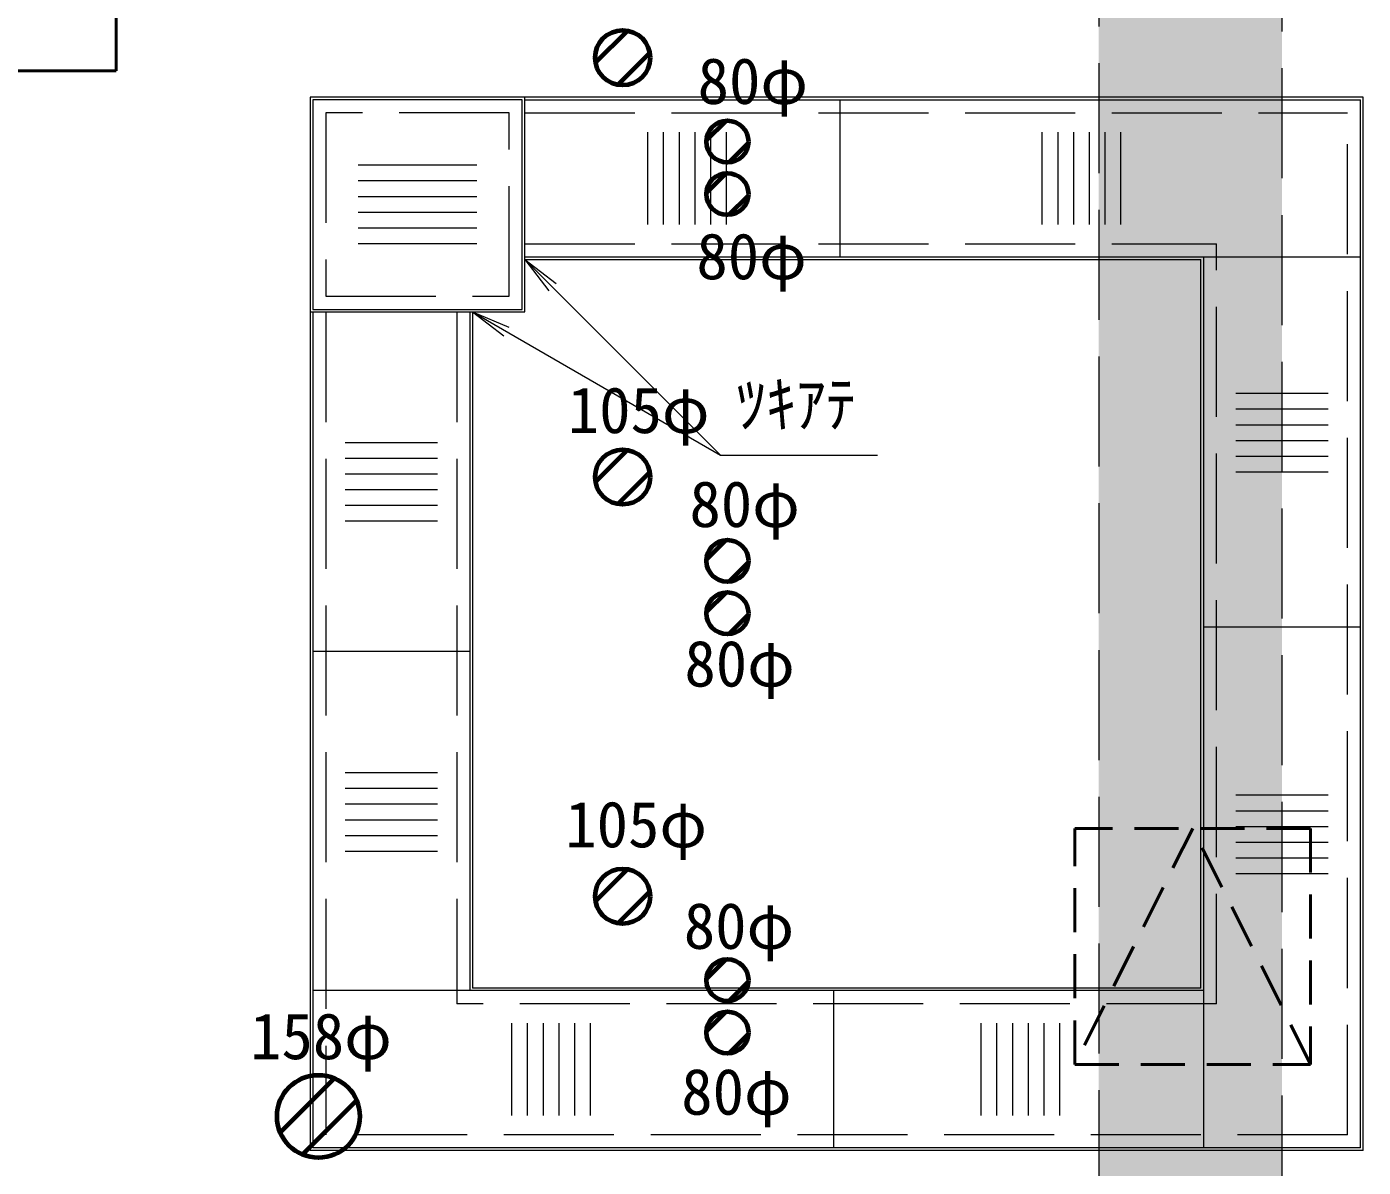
# Model space of a CAD drawing. Units: millimetres at full size. Extents: x -22551 to 92397, y -19340 to 14894.
# Drawn here: x 9241 to 11792, y 2757 to 4934 of the extents above; entities that cross this region are included whole.
import ezdxf
from ezdxf.enums import TextEntityAlignment as Align

# ---------------------------------------------------------------- set-up
doc = ezdxf.new("R2010")
doc.units = ezdxf.units.MM
doc.header["$LTSCALE"] = 70
doc.linetypes.add('DASHED1', pattern=[1.8, 1.2, -0.6])
doc.linetypes.add('DASHED3', pattern=[4, 3, -1])
for name, color, linetype, lineweight in [('1-2_階なし_梁', 9, 'DASHED3', 15), ('1-3_スリーブ', 1, 'Continuous', 60), ('2-0_通芯', 7, 'Continuous', 15), ('3-B_厨房機器 AS・ﾊﾟﾈﾙ', 1, 'Continuous', 60), ('9-0_無題1', 5, 'Continuous', 40), ('9-1_無題2', 5, 'DASHED1', 40)]:
    doc.layers.add(name, color=color, linetype=linetype, lineweight=lineweight)
doc.styles.add('ＭＳ ゴシック', font='')
doc.styles.get('ＭＳ ゴシック').set_extended_font_data('MS Gothic')

# ---------------------------------------------------------------- blocks, each defined once
blk = doc.blocks.new('グループ部品-6')
at = {"layer": '9-0_無題1'}
for p, q in [((6611.61, 4849.3), (6611.61, 5749.3)), ((9411.61, 5749.3), (6611.61, 5749.3)), ((9411.61, 5749.3), (9411.61, 4849.3)), ((6611.61, 4849.3), (9411.61, 4849.3))]:
    blk.add_line(p, q, dxfattribs=at)
blk = doc.blocks.new('グループ部品-24')
at = {"layer": '9-1_無題2'}
for p, q in [((11241.04, 2953.64), (11241.04, 3403.64)), ((11691.04, 3403.64), (11241.04, 3403.64)), ((11691.04, 3403.64), (11691.04, 2953.64)), ((11241.04, 2953.64), (11691.04, 2953.64))]:
    blk.add_line(p, q, dxfattribs=at)
blk = doc.blocks.new('グループ部品-25')
at = {"layer": '9-1_無題2'}
for p, q in [((11466.04, 3403.64), (11241.04, 2953.64)), ((11691.04, 2953.64), (11466.04, 3403.64))]:
    blk.add_line(p, q, dxfattribs=at)
blk.add_blockref('グループ部品-24', (0, 0), dxfattribs=at)
blk = doc.blocks.new('グループ部品-125')
at = {"layer": '2-0_通芯'}
for p, q in [((11791.61, 4799.3), (9781.61, 4799.3)), ((9781.61, 4799.3), (9781.61, 2789.3)), ((11791.61, 2789.3), (11791.61, 4799.3)), ((10186.61, 4794.3), (9786.61, 4794.3)), ((9786.61, 4794.3), (9786.61, 4394.3)), ((10186.61, 4394.3), (10186.61, 4794.3)), ((10191.61, 4794.3), (11786.61, 4794.3)), ((10792.61, 4794.3), (10792.61, 4494.3)), ((11786.61, 2794.3), (11786.61, 4794.3)), ((10425.74, 4732.41), (10425.74, 4556.19)), ((10455.74, 4732.41), (10455.74, 4556.19)), ((10485.74, 4732.41), (10485.74, 4556.19)), ((10515.74, 4732.41), (10515.74, 4556.19)), ((10545.74, 4732.41), (10545.74, 4556.19)), ((10575.74, 4732.41), (10575.74, 4556.19)), ((11178.42, 4732.41), (11178.42, 4556.19)), ((11208.42, 4732.41), (11208.42, 4556.19)), ((11238.42, 4732.41), (11238.42, 4556.19)), ((11268.42, 4732.41), (11268.42, 4556.19)), ((11298.42, 4732.41), (11298.42, 4556.19)), ((11328.42, 4732.41), (11328.42, 4556.19)), ((10099.72, 4669.3), (9873.5, 4669.3)), ((10099.72, 4639.3), (9873.5, 4639.3)), ((10099.72, 4609.3), (9873.5, 4609.3)), ((10099.72, 4579.3), (9873.5, 4579.3)), ((10099.72, 4549.3), (9873.5, 4549.3)), ((10099.72, 4519.3), (9873.5, 4519.3)), ((10191.61, 4494.3), (11786.61, 4494.3)), ((11486.61, 4494.3), (11486.61, 2794.3)), ((10191.61, 4489.3), (11481.61, 4489.3)), ((10191.61, 4489.3), (10251.11, 4443.64)), ((10191.61, 4489.3), (10237.27, 4429.8)), ((10191.61, 4489.3), (10564.82, 4116.09)), ((11481.61, 3099.3), (11481.61, 4489.3)), ((9786.61, 4394.3), (10186.61, 4394.3)), ((9786.61, 4389.3), (9786.61, 2794.3)), ((10086.61, 4389.3), (10086.61, 3094.3)), ((10091.61, 4389.3), (10091.61, 3099.3)), ((10091.61, 4389.3), (10160.9, 4360.6)), ((10091.61, 4389.3), (10564.82, 4116.09)), ((10091.61, 4389.3), (10151.11, 4343.64)), ((11548.5, 4234.25), (11724.72, 4234.25)), ((11548.5, 4204.25), (11724.72, 4204.25)), ((11548.5, 4174.25), (11724.72, 4174.25)), ((9848.5, 4140.55), (10024.72, 4140.55)), ((11548.5, 4144.25), (11724.72, 4144.25)), ((9848.5, 4110.55), (10024.72, 4110.55)), ((10564.82, 4116.09), (10864.82, 4116.09)), ((11548.5, 4114.25), (11724.72, 4114.25)), ((11548.5, 4084.25), (11724.72, 4084.25)), ((9848.5, 4080.55), (10024.72, 4080.55)), ((9848.5, 4050.55), (10024.72, 4050.55)), ((9848.5, 4020.55), (10024.72, 4020.55)), ((9848.5, 3990.55), (10024.72, 3990.55)), ((11486.61, 3788.3), (11786.61, 3788.3)), ((9786.61, 3741.8), (10086.61, 3741.8)), ((9848.5, 3510.46), (10024.72, 3510.46)), ((9848.5, 3480.46), (10024.72, 3480.46)), ((9848.5, 3450.46), (10024.72, 3450.46)), ((11548.5, 3467.7), (11724.72, 3467.7)), ((9848.5, 3420.46), (10024.72, 3420.46)), ((11548.5, 3437.7), (11724.72, 3437.7)), ((11548.5, 3407.7), (11724.72, 3407.7)), ((9848.5, 3390.46), (10024.72, 3390.46)), ((11548.5, 3377.7), (11724.72, 3377.7)), ((9848.5, 3360.46), (10024.72, 3360.46)), ((11548.5, 3347.7), (11724.72, 3347.7)), ((11548.5, 3317.7), (11724.72, 3317.7)), ((11486.61, 3094.3), (9786.61, 3094.3)), ((11481.61, 3099.3), (10091.61, 3099.3)), ((10780.61, 3094.3), (10780.61, 2794.3)), ((10166.2, 3032.41), (10166.2, 2856.19)), ((10196.2, 3032.41), (10196.2, 2856.19)), ((10226.2, 3032.41), (10226.2, 2856.19)), ((10256.2, 3032.41), (10256.2, 2856.19)), ((10286.2, 3032.41), (10286.2, 2856.19)), ((10316.2, 3032.41), (10316.2, 2856.19)), ((11061.86, 3032.41), (11061.86, 2856.19)), ((11091.86, 3032.41), (11091.86, 2856.19)), ((11121.86, 3032.41), (11121.86, 2856.19)), ((11151.86, 3032.41), (11151.86, 2856.19)), ((11181.86, 3032.41), (11181.86, 2856.19)), ((11211.86, 3032.41), (11211.86, 2856.19)), ((11791.61, 2789.3), (9781.61, 2789.3)), ((11786.61, 2794.3), (9786.61, 2794.3))]:
    blk.add_line(p, q, dxfattribs=at)
at = {"layer": '2-0_通芯', "linetype": 'DASHED3'}
for p, q in [((10161.61, 4769.3), (9811.61, 4769.3)), ((9811.61, 4769.3), (9811.61, 4419.3)), ((10161.61, 4419.3), (10161.61, 4769.3)), ((10191.61, 4769.3), (11761.61, 4769.3)), ((11761.61, 2819.3), (11761.61, 4769.3)), ((10191.61, 4519.3), (11511.61, 4519.3)), ((11511.61, 3069.3), (11511.61, 4519.3)), ((9811.61, 4419.3), (10161.61, 4419.3)), ((9811.61, 4389.3), (9811.61, 2819.3)), ((10061.61, 4389.3), (10061.61, 3069.3)), ((11511.61, 3069.3), (10061.61, 3069.3)), ((11761.61, 2819.3), (9811.61, 2819.3))]:
    blk.add_line(p, q, dxfattribs=at)
at = {"layer": '2-0_通芯'}
blk.add_lwpolyline([(9781.61, 4389.3), (10191.61, 4389.3), (10191.61, 4799.3)], dxfattribs=at)
at = {"layer": '2-0_通芯', "style": 'ＭＳ ゴシック', "width": 0.95}
blk.add_text('ﾂｷｱﾃ', height=87.98, dxfattribs=at).set_placement((10594.82, 4143.09), align=Align.BOTTOM_LEFT)

msp = doc.modelspace()

# ---------------------------------------------------------------- linework, layer by layer
at = {"layer": '1-2_階なし_梁', "color": 7}
msp.add_lwpolyline([(11286.61, -955.7), (11636.61, -955.7), (11636.61, 6544.3), (11286.61, 6544.3)], close=True, dxfattribs=at)
msp.add_lwpolyline([(11286.61, -955.7), (11636.61, -955.7), (11636.61, 6544.3), (11286.61, 6544.3)], close=True, dxfattribs=at)
at = {"layer": '1-2_階なし_梁'}
for points in [[(11286.61, 6544.3), (11636.61, -955.7), (11636.61, 6544.3)], [(11286.61, 6544.3), (11286.61, -955.7), (11636.61, -955.7)]]:
    msp.add_solid(points, dxfattribs=at)
at = {"layer": '1-3_スリーブ'}
for p, q in [((10326.43, 4865.12), (10387.36, 4926.05)), ((10368.86, 4822.69), (10429.79, 4883.62)), ((10538.19, 4716.85), (10575.61, 4754.27)), ((10580.62, 4674.42), (10618.03, 4711.84)), ((10538.19, 4616.85), (10575.61, 4654.27)), ((10580.62, 4574.42), (10618.03, 4611.84)), ((10326.43, 4065.12), (10387.36, 4126.05)), ((10368.86, 4022.69), (10429.79, 4083.62)), ((10538.19, 3916.85), (10575.61, 3954.27)), ((10580.62, 3874.42), (10618.03, 3911.84)), ((10538.19, 3816.85), (10575.61, 3854.27)), ((10580.62, 3774.42), (10618.03, 3811.84)), ((10326.43, 3265.12), (10387.36, 3326.05)), ((10368.86, 3222.69), (10429.79, 3283.62)), ((10538.19, 3116.85), (10575.61, 3154.27)), ((10580.62, 3074.42), (10618.03, 3111.84)), ((10538.19, 3016.85), (10575.61, 3054.27)), ((10580.62, 2974.42), (10618.03, 3011.84))]:
    msp.add_line(p, q, dxfattribs=at)
for centre, radius in [((10378.11, 4874.37), 52.5), ((10578.11, 4714.34), 40), ((10578.11, 4614.34), 40), ((10378.11, 4074.37), 52.5), ((10578.11, 3914.34), 40), ((10578.11, 3814.34), 40), ((10378.11, 3274.37), 52.5), ((10578.11, 3114.34), 40), ((10578.11, 3014.34), 40)]:
    msp.add_circle(centre, radius, dxfattribs=at)
at = {"layer": '3-B_厨房機器 AS・ﾊﾟﾈﾙ'}
for p, q in [((9724.62, 2823.84), (9827.97, 2927.19)), ((9767.04, 2781.41), (9870.4, 2884.76))]:
    msp.add_line(p, q, dxfattribs=at)
msp.add_circle((9797.51, 2854.3), 79, dxfattribs=at)

# ---------------------------------------------------------------- block references
at = {"layer": '2-0_通芯'}
msp.add_blockref('グループ部品-125', (0, 0), dxfattribs=at)
at = {"layer": '9-0_無題1'}
msp.add_blockref('グループ部品-6', (0, 0), dxfattribs=at)
at = {"layer": '9-1_無題2'}
msp.add_blockref('グループ部品-25', (0, 0), dxfattribs=at)

# ---------------------------------------------------------------- texts
at = {"layer": '1-3_スリーブ', "style": 'ＭＳ ゴシック'}
for s, p in [('80φ', (10521.28, 4759.74)), ('80φ', (10518.88, 4425.29)), ('105φ', (10273.45, 4131.75)), ('80φ', (10505.64, 3952.49)), ('80φ', (10496.02, 3648.12)), ('105φ', (10268.64, 3341.34)), ('80φ', (10494.82, 3147.64)), ('80φ', (10490, 2831.24))]:
    msp.add_text(s, height=87.98, dxfattribs=at).set_placement(p, align=Align.BOTTOM_LEFT)
at = {"layer": '3-B_厨房機器 AS・ﾊﾟﾈﾙ', "style": 'ＭＳ ゴシック'}
msp.add_text('158φ', height=87.98, dxfattribs=at).set_placement((9667.11, 2937.11), align=Align.BOTTOM_LEFT)

doc.saveas('drawing.dxf')
